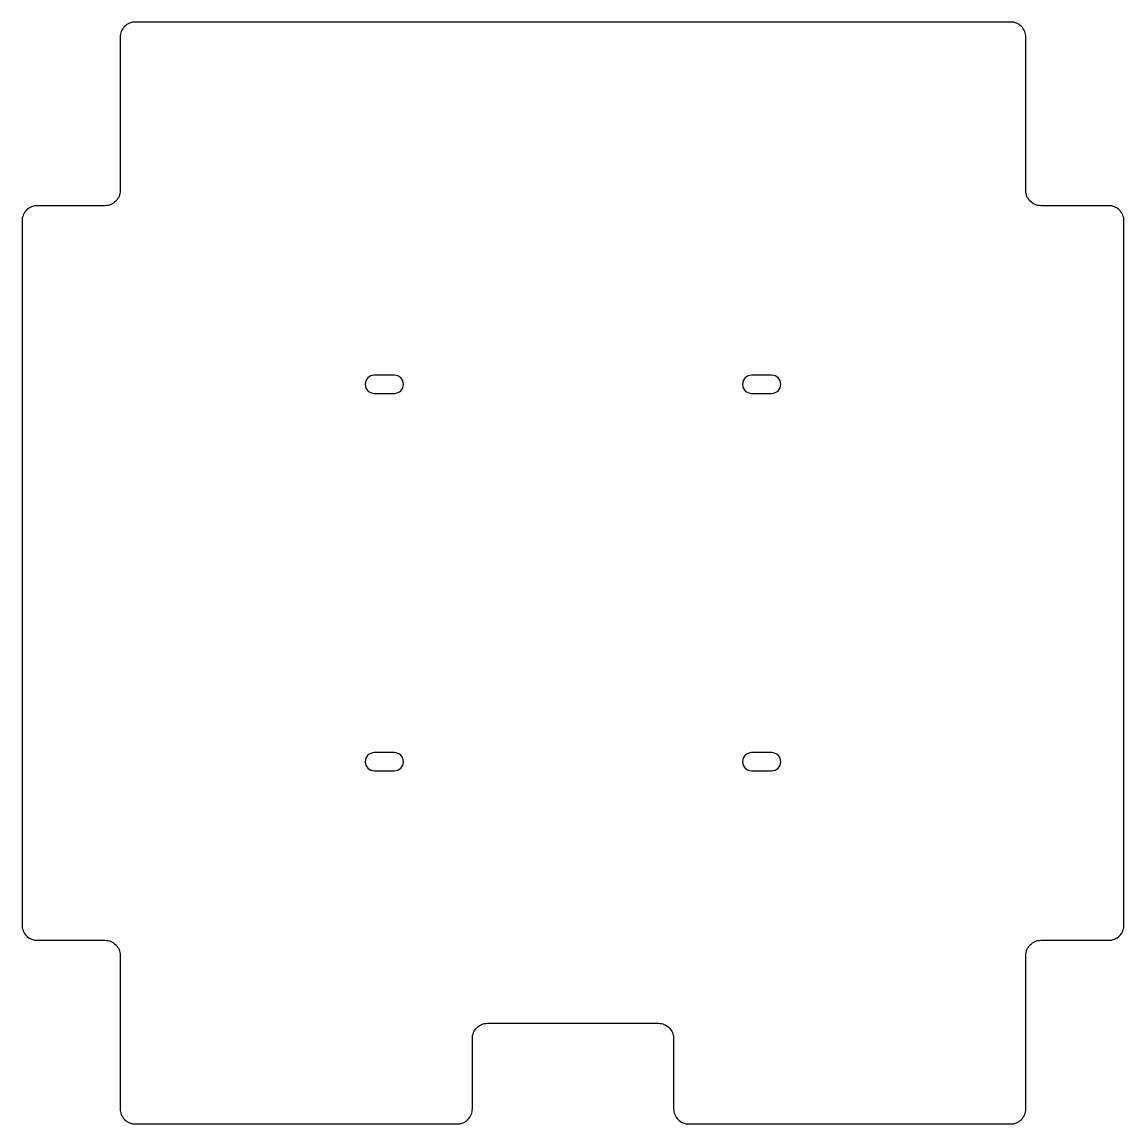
# Model space of a CAD drawing. Header units: millimetres. Extents: x -220 to 0, y -220 to -1.
import ezdxf

# ---------------------------------------------------------------- set-up
doc = ezdxf.new("R2010")
doc.units = ezdxf.units.MM
doc.layers.get('0').update_dxf_attribs({"linetype": 'CONTINUOUS'})

msp = doc.modelspace()

# ---------------------------------------------------------------- linework, layer by layer
for points in [[(-200, -186), (-200, -216.5, 0.414214), (-197, -219.5), (-133, -219.5, 0.414214), (-130, -216.5), (-130, -202.5, -0.414214), (-127, -199.5), (-93, -199.5, -0.414214), (-90, -202.5), (-90, -216.5, 0.414214), (-87, -219.5), (-23, -219.5, 0.414214), (-20, -216.5), (-20, -186, -0.414214), (-17, -183), (-3.5, -183, 0.414214), (-0.5, -180), (-0.5, -40, 0.414214), (-3.5, -37), (-17, -37, -0.414214), (-20, -34), (-20, -3.5, 0.414214), (-23, -0.5), (-197, -0.5, 0.414214), (-200, -3.5), (-200, -34, -0.414214), (-203, -37), (-216.5, -37, 0.414214), (-219.5, -40), (-219.5, -180, 0.414214), (-216.5, -183), (-203, -183, -0.414214)], [(-145.5, -74.3, 1), (-145.5, -70.7), (-149.5, -70.7, 1), (-149.5, -74.3)], [(-70.5, -74.3, 1), (-70.5, -70.7), (-74.5, -70.7, 1), (-74.5, -74.3)], [(-149.5, -145.7, 1), (-149.5, -149.3), (-145.5, -149.3, 1), (-145.5, -145.7)], [(-70.5, -149.3, 1), (-70.5, -145.7), (-74.5, -145.7, 1), (-74.5, -149.3)]]:
    msp.add_lwpolyline(points, format="xyb", close=True)

doc.saveas('drawing.dxf')
